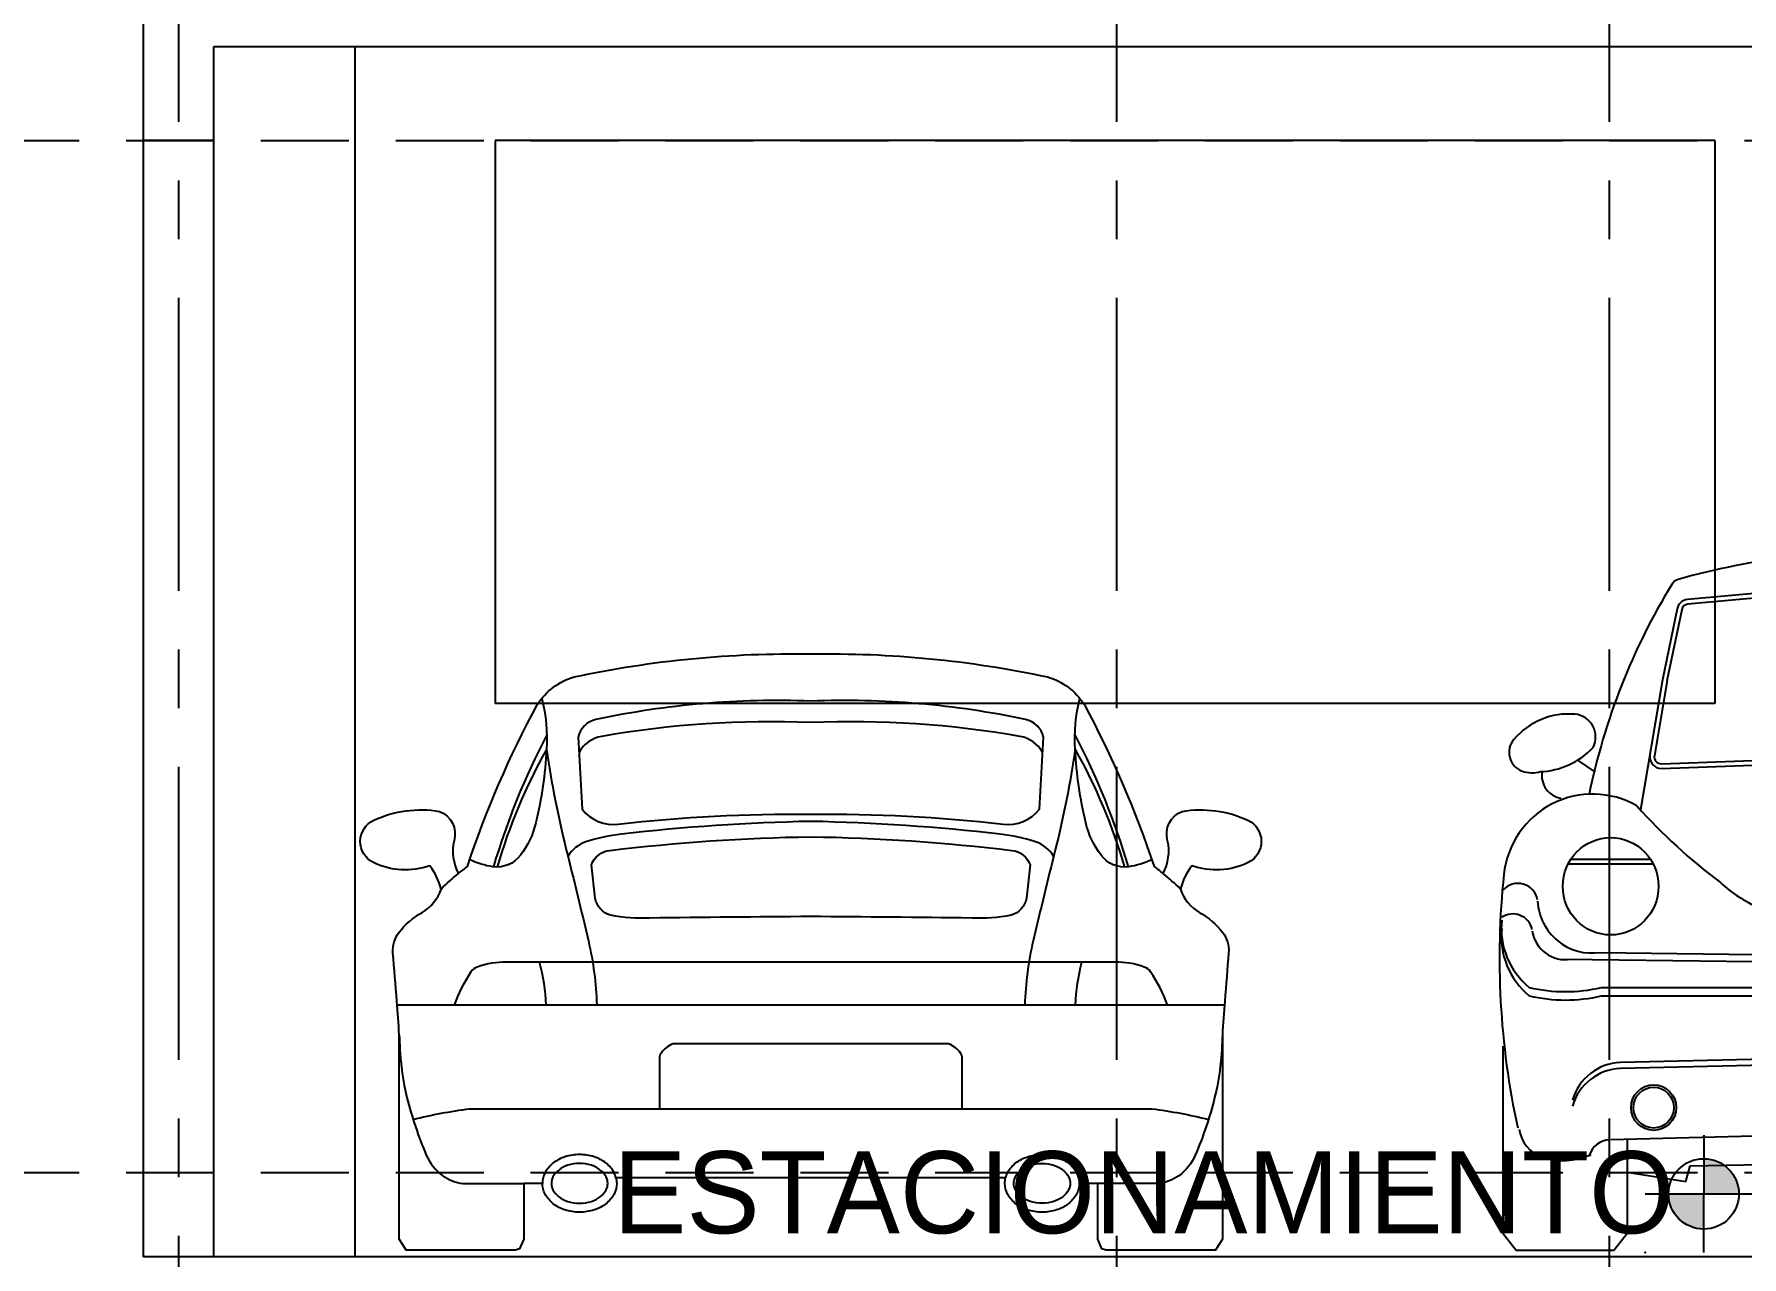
# Model space of a CAD drawing. Header units: metres. Extents: x -58 to 722, y -1100 to 345.
# Drawn here: x 199.838 to 203.479, y -505.956 to -503.349 of the extents above; entities that cross this region are included whole.
import ezdxf
from ezdxf.enums import TextEntityAlignment as Align

# ---------------------------------------------------------------- set-up
doc = ezdxf.new("R2010")
doc.units = ezdxf.units.M
doc.header["$MEASUREMENT"] = 0
for name, pattern in [('CENTER2', [1.125, 0.75, -0.125, 0.125, -0.125]), ('CENTERX2', [4, 2.5, -0.5, 0.5, -0.5]), ('HIDDEN2', [0.1875, 0.125, -0.0625])]:
    doc.linetypes.add(name, pattern=pattern)
doc.layers.get('0').update_dxf_attribs({"color": 255})
for name, color, linetype in [('A-INDICADORES', 149, 'Continuous'), ('A-TEXTOS', 131, 'Continuous'), ('AUTO', 125, 'Continuous'), ('AUTOS', 125, 'Continuous'), ('FSR_ARQ_007PROYECCIONES', 200, 'HIDDEN2'), ('FSR_ARQ_010MUROBAJO', 33, 'Continuous'), ('FSR_ARQ_014TEXTOS', 142, 'Continuous'), ('FSR_ARQ_016EJES', 135, 'CENTER2'), ('LOSA', 1, 'Continuous')]:
    doc.layers.add(name, color=color, linetype=linetype)
doc.styles.add('ESPACIOS', font='GOTHIC.TTF')

# ---------------------------------------------------------------- blocks, each defined once
blk = doc.blocks.new('ARP-NPT')
h = blk.add_hatch(color=256)
edge = h.paths.add_edge_path()
edge.add_ellipse((4.547473508864641e-13, 0), major_axis=(0.0530330085889924, 0.05303300858899069), ratio=0.9999999999999806, start_angle=314.99999999999943, end_angle=405.00000000000057, ccw=False)
edge.add_line((0.07500000009332553, 0), (-1.256356130241443e-13, 1.186550859046596e-15))
edge.add_line((4.547473508864641e-13, 0), (4.559339017455107e-13, 0.07500000009345113))
edge = h.paths.add_edge_path()
edge.add_line((-0.07500000009360974, 0), (-1.585814812798958e-13, -1.186550859046596e-15))
edge.add_line((4.547473508864641e-13, 0), (4.535608000274175e-13, -0.07500000009345113))
edge.add_ellipse((4.547473508864641e-13, 0), major_axis=(0.0530330085889924, 0.05303300858899069), ratio=0.9999999999999806, start_angle=134.9999999999994, end_angle=225.0000000000006, ccw=False)
for p, q in [((4.547473508864641e-13, 0.125), (4.547473508864641e-13, 0)), ((-0.1249999999995453, 0), (0.9750000000004775, 0)), ((1.023181539494544e-12, -0.125), (4.547473508864641e-13, 0))]:
    blk.add_line(p, q)
blk.add_circle((4.547473508864641e-13, 0), 0.075)
blk.add_point((-0.1249999999995453, -0.125))
at = {"layer": 'A-TEXTOS', "style": 'ESPACIOS'}
blk.add_attdef('N.P.T.', text='', height=0.09, dxfattribs=at).set_placement((0.4740896149224341, 0.02276895428546766), align=Align.CENTER)
blk = doc.blocks.new('auto_porch')
at = {"layer": 'AUTO'}
for points in [[(-0.1170809671297661, 0.09669759890911678), (0.2982408931193845, 0.0966975989091452, 0.06213639462004269), (0.2967622593043302, 0.084845246352927, 0.123049033052117), (0.3024327319089366, 0.06215260312620785, 0.1055042198668037), (0.3199369023722625, 0.04136944513442131, 0.08752257527680192), (0.3447853224939195, 0.02824298165995742, 0.07800768416914527), (0.3758854399700908, 0.0233611786346728, 0.07800768416914412), (0.4069855574462622, 0.02824298165998584, 0.08752257527682), (0.4318339775678055, 0.04136944513442131, 0.1055042198667988), (0.4493381480313587, 0.06215260312620785, 0.1230490330521493), (0.4550086206357378, 0.084845246352927), (0.4947960997527048, 0.084845246352927), (0.4947960997527048, -0.03379800326339932), (0.5036485672974891, -0.05443448675211471), (0.5125010348423871, -0.05738256502806394), (0.7456160135251935, -0.05738256502803551), (0.7515176585550876, -0.04853834631097698), (0.7603701260999856, -0.03379800326339932), (0.7603701261000992, 0.4013051082549168, -0.006416991673128922), (0.7652691718569145, 0.4735910509006089, -0.0002236319523996254), (0.7736256311006287, 0.5765944108408689, 0.1876885343081094), (0.7606266899506977, 0.6202084492496738, 0.09882094576068264), (0.71234492998002, 0.6619665688640453, -0.1852888819163052), (0.6708199561347215, 0.7124534746118059, -0.09253548970425082), (0.6949080967650048, 0.7619844844189743, 0.2008102227605271), (0.8153182331037101, 0.7690027574284954, 0.6300854004307813), (0.8145744249746372, 0.8589526440740656, 0.1530005308153707), (0.6743647522992546, 0.8779090166076173, 0.3911041496153225), (0.6434963096680235, 0.8154644709153729, -0.1798261892781047), (0.6340452671735761, 0.7454892351834417, 0.01231453044993282), (0.6149485584982699, 0.7602112873956912, 0.04342101942459264), (0.4653686201734786, 1.106500176757436, 0.1782739053141265), (0.3875033883470564, 1.164736408438728, 0.05689701436634304), (-0.1170809671297661, 1.213583593374693, 0.05689701436634304), (-0.6216653226067024, 1.164736408438728, 0.1782739053141265), (-0.6995305544331245, 1.106500176757436, 0.04342101942459264), (-0.8491104927576885, 0.7602112873956912, 0.01231453044993282), (-0.8682072014331084, 0.7454892351834133, -0.1798261892781047), (-0.8776582439275558, 0.8154644709153445, 0.3911041496153225), (-0.9085266865586732, 0.8779090166076173, 0.1530005308153707), (-1.048736359234283, 0.8589526440740372, 0.6300854004307813), (-1.049480167363242, 0.769002757428467, 0.2008102227605271), (-0.9290700310244233, 0.7619844844189458, -0.09253548970425082), (-0.9049818903943674, 0.7124534746117774, -0.1852888819163052), (-0.9465068642396659, 0.6619665688640453, 0.09882094576068264), (-0.99478862421023, 0.6202084492496454, 0.1876885343081094), (-1.007787565360047, 0.5765944108408689, -0.0002236319523996254), (-0.9994311061164467, 0.4735910509006089, -0.006416991673128922), (-0.9945320603596315, 0.4013051082548884), (-0.9945320603595178, -0.03379800326339932), (-0.9856795928146198, -0.04853834631097698), (-0.9797779477847257, -0.05738256502806394), (-0.7466629691019193, -0.05738256502806394), (-0.7378105015570213, -0.05443448675214313), (-0.728958034012237, -0.03379800326339932), (-0.7289580340121233, 0.08484524635289858), (-0.6891705548953837, 0.08484524635289858, 0.1230490330521493), (-0.6835000822907773, 0.06215260312617943, 0.1055042198667988), (-0.6659959118274514, 0.04136944513442131, 0.08752257527682), (-0.6411474917057944, 0.02824298165995742, 0.07800768416914412), (-0.6100473742296231, 0.0233611786346728, 0.07800768416914527), (-0.5789472567534517, 0.02824298165995742, 0.08752257527680192), (-0.5540988366317947, 0.04136944513442131, 0.1055042198668037), (-0.5365946661683552, 0.06215260312620785, 0.123049033052117), (-0.5309241935639761, 0.08484524635289858, 0.06213639462004269), (-0.5324028273789168, 0.09669759890911678)], [(-0.1170809671296524, 0.8718714059840238, 0.03123315189565359), (-0.5274104534573212, 0.8506855681245895, -0.2574700108583685), (-0.604559601380231, 0.8823946903245314), (-0.6127896918074498, 1.036113835495371, -0.2962883234610517), (-0.5750257995065908, 1.073855872612171, -0.06186114253395791), (-0.1170809671297661, 1.113081696269148, -0.06186114253395791), (0.3408638652469449, 1.073855872612171, -0.2962883234610517), (0.3786277575478039, 1.036113835495371), (0.3703976671206988, 0.8823946903245314, -0.2574700108583685), (0.2932485191979026, 0.8506855681245895, 0.03123315189565359)], [(-0.1170809671297661, 0.8238790688152449, 0.02543411974496308), (-0.545471451995752, 0.7948929942361644, 0.2826562597431546), (-0.584877239520722, 0.763714793545688), (-0.5767630641641404, 0.693153592164947, 0.2937584752653274), (-0.5440202269690531, 0.6567137393333837, 0.06518214762228093), (-0.4600922136458507, 0.6504886821953448, -0.001116719201066129), (-0.1170809671297661, 0.6537141935502859, -0.001116719201066129), (0.2259302793862048, 0.6504886821953733, 0.06518214762228093), (0.3098582927094071, 0.6567137393333837, 0.2937584752653274), (0.3426011299048355, 0.693153592164947), (0.3507153052611898, 0.7637147935457165, 0.2826562597431546), (0.3113095177363334, 0.7948929942361644, 0.02543411974496308)], [(-0.6701467682481166, 0.08484524635289858, 0.1230490330522023), (-0.6667123922974838, 0.07110123000887825, 0.1055042198667477), (-0.6543230838296381, 0.05639108102843693, 0.08752257527673993), (-0.6353187611258022, 0.04635182917223801, 0.07800768416920568), (-0.6100473742295094, 0.04238496528188307, 0.07800768416914637), (-0.5847759873334439, 0.04635182917223801, 0.0875225752767949), (-0.565771664629608, 0.05639108102843693, 0.1055042198667445), (-0.5533823561617623, 0.07110123000887825, 0.1230490330522093), (-0.5499479802110159, 0.08484524635289858, 0.12304903305208), (-0.5533823561617623, 0.0985892626968905, 0.1055042198668448), (-0.565771664629608, 0.1132994116773318, 0.08752257527682275), (-0.5847759873334439, 0.1233386635335307, 0.07800768416914901), (-0.6100473742296231, 0.1273055274239141, 0.07800768416920688), (-0.6353187611256885, 0.1233386635335307, 0.08752257527672773), (-0.6543230838295244, 0.1132994116773602, 0.1055042198668988), (-0.6667123922974838, 0.09858926269691892, 0.1230490330520649)], [(0.4359848339885843, 0.084845246352927, -0.1230490330522023), (0.4325504580379516, 0.07110123000887825, -0.1055042198667477), (0.4201611495701059, 0.05639108102843693, -0.08752257527673993), (0.40115682686627, 0.04635182917223801, -0.07800768416920568), (0.3758854399700908, 0.04238496528191149, -0.07800768416914637), (0.3506140530739117, 0.04635182917223801, -0.0875225752767949), (0.3316097303700758, 0.05639108102843693, -0.1055042198667445), (0.3192204219021164, 0.07110123000887825, -0.1230490330522093), (0.3157860459515973, 0.084845246352927, -0.12304903305208), (0.3192204219021164, 0.0985892626968905, -0.1055042198668448), (0.3316097303700758, 0.1132994116773318, -0.08752257527682275), (0.3506140530739117, 0.1233386635335592, -0.07800768416914901), (0.3758854399699771, 0.1273055274239425, -0.07800768416920688), (0.40115682686627, 0.1233386635335592, -0.08752257527672773), (0.4201611495701059, 0.1132994116773602, -0.1055042198668988), (0.4325504580379516, 0.0985892626968905, -0.1230490330520649)]]:
    blk.add_lwpolyline(points, format="xyb", close=True, dxfattribs=at)
for points in [[(-0.6110426779035265, 1.003483637045861, -0.2292336672740213), (-0.5635324368002443, 1.037754799068864, -0.05424094293301478), (-0.1170809671297661, 1.067196271415241, -0.05424094293301478), (0.3293705025407121, 1.037754799068864, -0.2292336672740213), (0.3768807436439943, 1.003483637045889)], [(-0.6800062865846144, 1.04116494496148, 0.04756543414466752), (-0.7937102957104685, 0.7598273223022147, 0.04756543414466752)], [(0.4458443523249684, 1.041164944961508, -0.04756543414466752), (0.5595483614508225, 0.7598273223022147, -0.04756543414466752)], [(-0.6804527256330744, 1.010200020694128, 0.05751055859578299), (-0.7855981416076361, 0.759376302454001, 0.05751055859578299)], [(-0.6804527256330744, 1.010200020694128, 0.02540883542496561), (-0.6383035698734716, 0.7963043765710154, -0.003789091060738979), (-0.5912074406219858, 0.6019943759911257, -0.050087119696798), (-0.5732851131863868, 0.4650376672117318)], [(0.4462907913735421, 1.010200020694128, -0.02540883542496561), (0.404141635614053, 0.7963043765710154, 0.003789091060738979), (0.3570455063625673, 0.6019943759911257, 0.050087119696798), (0.3391231789268545, 0.4650376672117034)], [(0.4462907913735421, 1.010200020694128, -0.05751055859578299), (0.5514362073482175, 0.7593763024540294, -0.05751055859578299)], [(-0.6347229513295929, 0.7819715556546214, -0.1848567928137044), (-0.5963706022269548, 0.8129435399416138, -0.04994609042242394), (-0.5208428176252369, 0.8293531131398026, -0.02330408476520337), (-0.1170809671297661, 0.8566612689945998, -0.02330408476520337), (0.2866808833657046, 0.8293531131397742, -0.04994609042242394), (0.3622086679674226, 0.8129435399416423, -0.1848567928137044), (0.4005610170700606, 0.7819715556546214, -0.1848567928137044)], [(-0.9049818903943674, 0.7124534746117774, -0.02525865848894753), (-0.8682072014331084, 0.7454892351834133, -0.04342101942459264)], [(0.6708199561347215, 0.7124534746118059, 0.02525865848894753), (0.6340452671735761, 0.7454892351834417, 0.04342101942459264)], [(-0.8773209385749965, 0.4650376672117034, -0.06296825137740505), (-0.8415092440179137, 0.5357121604442909, -0.1605657682890077), (-0.8279846112580458, 0.5461569632733188, -0.08804077383561351), (-0.7657519767161034, 0.5564278682157635), (-0.1170809671297661, 0.5564278682157919), (0.5315900424565712, 0.5564278682157919, -0.08804077383561351), (0.5938226769985135, 0.5461569632733472, -0.1605657682890077), (0.6073473097583815, 0.5357121604442909, -0.06296825137740505), (0.6431590043154642, 0.4650376672117318, -0.06296825137740505)], [(-0.681180826358684, 0.4650376672117034, 0.05377740236101471), (-0.6951068906865316, 0.5564278682157635, 0.05377740236101471)], [(0.4470188920991518, 0.4650376672117318, -0.05377740236101471), (0.4609449564272268, 0.5564278682157635, -0.05377740236101471)], [(-0.9945320603596315, 0.4013051082549168, -0.002547656419190673), (-0.9931018334050918, 0.372575087386565, 0.0496192395438251), (-0.977985902384205, 0.2681846792616511, 0.04040237038459103), (-0.936729066910118, 0.1452220881045321, 0.1361021814381451), (-0.9013660650750239, 0.1010439083986228, 0.1322015872589355), (-0.8586357643682163, 0.08484524635289858), (-0.7289580340121233, 0.08484524635289858)], [(0.7603701261000992, 0.4013051082549168, 0.002547656419190673), (0.7589398991455596, 0.3725750873865934, -0.0496192395438251), (0.7438239681246728, 0.2681846792616511, -0.04040237038459103), (0.7025671326505858, 0.1452220881045321, -0.1361021814381451), (0.6672041308154917, 0.1010439083986512, -0.1322015872589355), (0.6244738301086841, 0.08484524635289858), (0.4947960997527048, 0.084845246352927)], [(-0.4394394298853399, 0.2439323765020447), (-0.4394394298853399, 0.3508842813357091, -0.1913458024099829), (-0.4362598810851637, 0.3628006982961836, -0.1374378443167778), (-0.4108234906838675, 0.3824917010354056), (-0.1170809671296524, 0.3824917010354056), (0.1766615564243352, 0.3824917010354056, -0.1374378443167778), (0.2020979468255177, 0.362800698296212, -0.1913458024099829), (0.2052774956258077, 0.3508842813357091), (0.2052774956258077, 0.2439323765020731)], [(0.7306999608791216, 0.2213508017298693, 0.02723936832481846), (0.6101833555474627, 0.2439323765020731), (-0.1170809671297661, 0.2439323765020447), (-0.8443452898071087, 0.2439323765020447, 0.02723936832481846), (-0.9648618951385401, 0.2213508017298409, 0.02723936832481846)], [(-0.5324028273789168, 0.09669759890911678, 0.06045044501264951), (-0.5365946661684688, 0.1075378895796462, 0.1055042198668297), (-0.5540988366317947, 0.1283210475713759, 0.08752257527681132), (-0.5789472567534517, 0.1414475110458397, 0.0780076841691421), (-0.6100473742296231, 0.146329314071096, 0.07800768416914412), (-0.6411474917057944, 0.1414475110458397, 0.08752257527682014), (-0.6659959118273377, 0.1283210475713759, 0.1055042198668246), (-0.6835000822907773, 0.1075378895796177, 0.1230490330521398), (-0.6891705548953837, 0.08484524635289858, 0.1230490330521284)], [(0.2982408931193845, 0.0966975989091452, -0.06045044501264951), (0.3024327319088229, 0.1075378895796462, -0.1055042198668297), (0.3199369023722625, 0.1283210475713759, -0.08752257527681132), (0.3447853224938058, 0.1414475110458397, -0.0780076841691421), (0.3758854399700908, 0.1463293140711244, -0.07800768416914412), (0.4069855574462622, 0.1414475110458397, -0.08752257527682014), (0.4318339775679192, 0.1283210475713759, -0.1055042198668246), (0.4493381480312451, 0.1075378895796462, -0.1230490330521398), (0.4550086206357378, 0.084845246352927, -0.1230490330521284)]]:
    blk.add_lwpolyline(points, format="xyb", dxfattribs=at)
blk.add_lwpolyline([(-0.9987541201654153, 0.4650376672117318), (-0.1170809671297661, 0.4650376672117034), (0.7645921859057694, 0.4650376672117318)], dxfattribs=at)
for centre, radius, start, end in [((-1.04988387227769, 1.031012001547055), 0.3700169059085085, 356.7756384094304, 13.74441908289696), ((0.8157219380180436, 1.031012001547083), 0.3700169059085085, 166.2555809171034, 183.2243615905704), ((-1.572605310667484, 1.060459623021345), 0.8935671561832936, 346.6205955476973, 356.7756384094304), ((1.338443376407838, 1.060459623021359), 0.8935671561832936, 183.2243615905704, 193.3794044523035), ((-0.8849379412706071, 0.8968953430559523), 0.186715202367041, 322.9515969529914, 346.6205955476973), ((0.6507760070109612, 0.8968953430559736), 0.186715202367041, 193.3794044523035, 217.0484030470093), ((-0.7725408341707976, 0.9226446004150688), 0.1641920440894746, 244.1353716725931, 262.2645905507584), ((-0.7861663912746621, 0.8223347349728058), 0.06296099691798471, 262.2645905507584, 322.9515969529914), ((0.5520044570150162, 0.8223347349728201), 0.06296099691798471, 217.0484030470093, 277.7354094492416), ((0.5383788999111516, 0.922644600415083), 0.1641920440894746, 277.7354094492416, 295.8646283274068)]:
    blk.add_arc(centre, radius, start, end, dxfattribs=at)
blk = doc.blocks.new('Auto-f33')
for p, q in [((-0.2932400726302262, 1.402903834104677), (-0.4666150435358531, 1.387129161620322)), ((-0.2923674949998372, 1.392988422032289), (-0.4657424659055209, 1.377213749547963)), ((0.001281033653754093, 1.408658451576571), (-0.2932400726302262, 1.402903834104677)), ((0.001469130606210456, 1.39870525996551), (-0.2930519756777699, 1.392950642493616)), ((-0.001388508786419607, 1.39870525996551), (0.2931325974975039, 1.392950642493616)), ((-0.001200411833963244, 1.408658451576571), (0.2933206944499602, 1.402903834104677)), ((0.292448116819628, 1.392988422032289), (0.4658230877252549, 1.377213749547963)), ((0.2933206944499602, 1.402903834104677), (0.466695665355644, 1.387129161620322)), ((-0.4883838719698019, 1.367471642301837), (-0.5197947383459223, 1.215882504443584)), ((-0.4788037629658675, 1.365419237956814), (-0.5102146293419878, 1.213830100098562)), ((0.4788843847856583, 1.365419237956814), (0.5102952511617787, 1.213830100098562)), ((0.4884644937895928, 1.367471642301837), (0.5198753601657131, 1.215882504443584)), ((-0.5197947383459223, 1.215882504443584), (-0.5667477076113414, 0.9383301572475489)), ((-0.5101460016575174, 1.214194905461511), (-0.5371698481211524, 1.054449267781933)), ((0.5102266234773083, 1.214194905461511), (0.5372504699409433, 1.054449267781933)), ((0.5198753601657131, 1.215882504443584), (0.5668283294310754, 0.9383301572475489)), ((-0.5221703223396617, 1.036994922452749), (0.0009300864878127868, 1.056073417262894)), ((0.5222509441594525, 1.036994922452749), (-0.000849464668078781, 1.056073417262894)), ((-0.7010571265630574, 1.044437109804477), (-0.6635764479469799, 1.018836795126447)), ((-0.5218193751737772, 1.027046291215356), (0.001281033653754093, 1.046124786025501)), ((-0.0952959749744764, 1.034135617769323), (0.0946387814254308, 1.034135617769323)), ((-0.0952959749744764, 1.001672832044505), (-0.0952959749744764, 1.034135617769323)), ((0.521899996993568, 1.027046291215356), (-0.001200411833963244, 1.046124786025501)), ((0.0946387814254308, 1.034135617769323), (0.0946387814254308, 1.001672832044505)), ((0.6981837105896034, 1.044437109804477), (0.6607030319735259, 1.018836795126447)), ((0.0946387814254308, 1.001672832044505), (-0.0952959749744764, 1.001672832044505)), ((-0.7208443549408798, 0.8234125764749365), (-0.5396362578655385, 0.8234125764749365)), ((-0.7148909951794735, 0.8336177916093277), (-0.5455896176269448, 0.8336177916093277)), ((0.7209249767606138, 0.8234125764749365), (0.5397168796852725, 0.8234125764749365)), ((0.7149716169992075, 0.8336177916093277), (0.5456702394466788, 0.8336177916093277)), ((-0.3139560979498697, 0.7298115925360946), (-0.2687896230096953, 0.7175744989305315)), ((0.3140367197696605, 0.7298115925360946), (0.2688702448294862, 0.7175744989305315)), ((-0.2687896230096953, 0.7175744989305315), (0.001205454559965347, 0.708396678726416)), ((0.2688702448294862, 0.7175744989305315), (-0.001124832740231341, 0.708396678726416)), ((-0.7265256205833452, 0.6202920164917032), (0.00102692448461994, 0.6106920226346801)), ((-0.6528956504141092, 0.6346781984125585), (0.001281033653754093, 0.6260463927910109)), ((0.6529762722339001, 0.6346781984125585), (-0.001200411833963244, 0.6260463927910109)), ((0.7266062424031361, 0.6202920164917032), (-0.0009463026648290906, 0.6106920226346801)), ((-0.650063681345614, 0.5598696183135985), (0.001281033653754093, 0.5598696183135985)), ((0.6501443031654048, 0.5598696183135985), (-0.001200411833963244, 0.5598696183135985)), ((-0.650063681345614, 0.542010362789938), (0.001281033653754093, 0.542010362789938)), ((0.6501443031654048, 0.542010362789938), (-0.001200411833963244, 0.542010362789938)), ((-0.8601555308532056, 0.4346076819896894), (-0.8601555308532056, 0.03623518729995112)), ((-0.001015428977268584, 0.4141968048183458), (-0.6095949577494935, 0.3999278625844624)), ((-0.001015428977268584, 0.4014402256072742), (-0.6095949577494935, 0.3871712833733909)), ((-0.001015428977268584, 0.4142463112205519), (0.6096755795692843, 0.3999278625844624)), ((-0.001015428977268584, 0.4014897320094803), (0.6096755795692843, 0.3871712833733909)), ((0.8601555308532625, 0.4346076819896894), (0.8601555308532625, 0.03623518729995112)), ((0.001281033653754093, 0.2520039746413261), (-0.6302403064032092, 0.2347403633982879)), ((-0.5942427920230671, 0.03623518729995112), (-0.5942427920230671, 0.2357244110536385)), ((-0.001200411833963244, 0.2520039746413261), (0.6303209282229432, 0.2347403633982879)), ((0.5942427920231239, 0.03623518729995112), (0.5942427920231239, 0.2357244110536385)), ((-0.4609120877710211, 0.1794612103568056), (-0.0009246502758628594, 0.1889023909515117)), ((0.4609927095907551, 0.1794612103568056), (0.001005272095653709, 0.1889023909515117)), ((-0.5910094458013759, 0.1652990777059244), (-0.470204639477231, 0.1464162341714541)), ((-0.470204639477231, 0.1464162341714541), (-0.4609120877710211, 0.1794612103568056)), ((0.4702852612970219, 0.1464162341714541), (0.4609927095907551, 0.1794612103568056)), ((0.5910900676211668, 0.1652990777059244), (0.4702852612970219, 0.1464162341714541)), ((-0.8601555308532625, 0.03623518729995112), (-0.8318068367204319, 0)), ((-0.8318068367204319, 0), (-0.6225914861558408, 0)), ((-0.5942427920230671, 0.03623518729995112), (-0.6225914861558977, 0)), ((0.5942427920230671, 0.03623518729995112), (0.6225914861558977, 0)), ((0.8318068367204887, 0), (0.6225914861558977, 0)), ((0.8601555308532625, 0.03623518729995112), (0.8318068367204887, 0))]:
    blk.add_line(p, q)
for centre, major_axis, ratio, start_param, end_param in [((0.03544661455214282, -0.5338184183215162), (2.277379329935073e-12, 2.034201825663847), 0.9834667438754698, 0.01818901106970827, 0.2637456281856971), ((-0.03425698522687526, -0.5288919792083391), (-1.664934028421472e-12, 2.02915177393783), 0.9834667438753579, -0.2638420516266815, -0.01669608749390505), ((-0.4790084474300329, 1.406220847888306), (-1.862448644916463e-12, 0.02488757261228564), 0.9834667438756758, 0.2939016414447246, 1.013955915264845), ((0.4790890692497669, 1.406220847888306), (1.862707651123263e-12, 0.02488757261228564), 0.9834667438756757, -1.013955915264834, -0.2939016414447142), ((0.6514698027305599, 0.6906025293842504), (-1.91064848112615e-11, 1.378926206180799), 0.9834667438759604, 1.013955915325076, 1.36517663802543), ((-0.4644335994599942, 1.362340631439338), (-2.067005951449999e-12, 0.02488757261231847), 0.9834667438743778, 0.0892438926900847, 1.363139544882168), ((0.4645142212797282, 1.362340631439338), (2.066921265868805e-12, 0.02488757261231849), 0.9834667438743776, -1.363139544882171, -0.08924389269008803), ((-0.651389180910769, 0.6906025293842504), (1.920625757790143e-11, 1.378926206180796), 0.9834667438759624, -1.365176638025358, -1.013955915325003), ((-0.4644335994599942, 1.362340631439338), (-4.465047885070245e-13, 0.01493254356741166), 0.9834667438726324, 0.08924389274494327, 1.363139544934343), ((0.4645142212797282, 1.362340631439338), (4.465753598393474e-13, 0.01493254356741166), 0.9834667438726324, -1.363139544934338, -0.0892438927449386), ((-0.7200252255680653, 0.9870017395697346), (-6.708589699501848e-13, 0.1559820580222471), 0.9834667438751651, -0.08794845032932663, 0.8607481456355335), ((-0.7098552475875408, 1.094111182809911), (-1.60193177871262e-12, 0.04838653282877248), 0.9834667438751549, 4.222150406784172, 6.213693655078515), ((0.7069818316140868, 1.094111182809911), (1.601842837376748e-12, 0.04838653282877249), 0.9834667438751545, 0.06949165210106956, 2.061034900395411), ((0.7171518095946112, 0.9870017395697346), (6.703790307824114e-13, 0.1559820580222471), 0.9834667438751649, -0.8607481456355363, 0.08794845032932397), ((-0.8051510588824726, 1.061153900318828), (4.037739127639332e-13, 0.04224967773290109), 0.9834667438752752, 0.8553511816445925, 2.795362015762842), ((-0.7867096992662823, 1.187737695775326), (-7.245416536978279e-13, 0.1677851147881523), 0.9834667438753503, 3.177759182091529, 3.945642159689632), ((-0.5226967430885452, 1.051917869308824), (8.237595559264284e-13, 0.02488757261231022), 0.9834667438755847, 1.400451438193691, 3.1774462379789), ((0.522777364908336, 1.051917869308824), (-8.235797546465973e-13, 0.02488757261231022), 0.9834667438755847, 3.105739069200693, 4.882733868985902), ((0.7838362832927714, 1.187737695775326), (7.242709993622845e-13, 0.1677851147881523), 0.98346674387535, 2.337543147489951, 3.105426125088056), ((0.8022776429090186, 1.061153900318828), (-4.037739127640035e-13, 0.04224967773290109), 0.9834667438752756, 3.487823291416744, 5.427834125534995), ((-0.7973195173537988, 1.087271991751749), (-8.688295657006577e-13, 0.06953378110122754), 0.983466743877081, 2.815103943413569, 3.409102801959025), ((-0.7284209684000302, 1.012578443294075), (-1.132279125039689e-12, 0.04971772426771241), 0.9834667438747716, 1.419695025941008, 2.99433506729817), ((-0.5226967430885452, 1.051917869308824), (3.26264402684307e-13, 0.01493254356738107), 0.9834667438760605, 1.40045143818141, 3.177446237969005), ((0.522777364908336, 1.051917869308824), (-3.263018612830113e-13, 0.01493254356738108), 0.98346674387606, 3.105739069210578, 4.882733868998174), ((0.7255475524265762, 1.012578443294075), (1.132448619446561e-12, 0.04971772426771241), 0.9834667438747721, 3.28885023988142, 4.863490281238581), ((0.7944461013803448, 1.087271991751749), (8.687956270412116e-13, 0.06953378110122756), 0.9834667438770818, 2.874082505220561, 3.468081363766016), ((-0.6687804653769831, 0.7785860863382084), (-3.703750864204478e-13, 0.1936997766519844), 0.9834667438754248, -0.5176009453552413, 1.455547914908999), ((0.3375586645921658, 1.793273920100489), (8.77738871199116e-12, 1.255557787698153), 0.983466743875248, 2.310530609237838, 2.504993206169767), ((-0.3374780427724318, 1.793273920100489), (-8.335843243245143e-12, 1.25555778769816), 0.9834667438752482, 3.778192101010172, 3.972654697942099), ((0.6688610871967171, 0.7785860863382084), (3.705653932163242e-13, 0.1936997766519843), 0.9834667438754245, -1.455547914908998, 0.5176009453552424), ((-0.6302403064032092, 0.7756633118164302), (1.512991750406579e-12, 0.1037661570105683), 0.9834667438754008, -1.570796326780557, 4.712388980399029), ((0.6303209282229432, 0.7756633118164302), (1.512991750406579e-12, 0.1037661570105683), 0.9834667438754008, -1.570796326780557, 4.712388980399029), ((0.7822210015198721, 0.6226383464304206), (1.374541952200205e-12, 1.677304723295967), 0.9834667438754877, 1.464340405425955, 1.788332084258931), ((-0.8276596118747079, 0.738637397404375), (1.625429824150153e-13, 0.04315997494900067), 0.9834667438749151, -1.378379588345507, 0.8527952323699575), ((-0.1907682844942542, 1.017358790559172), (1.442813618560847e-12, 0.3136449348355017), 0.9834667438749932, 2.411526778403708, 2.730768756717835), ((0.1908489063140451, 1.017358790559172), (-1.442813618561244e-12, 0.3136449348355017), 0.9834667438749932, 3.55241655046175, 3.871658528775878), ((0.8277402336944988, 0.738637397404375), (-1.623379239845173e-13, 0.04315997494900067), 0.983466743874915, -0.8527952323699528, 1.378379588345511), ((-0.7821403797000812, 0.6226383464304206), (-1.376649683561643e-12, 1.677304723295966), 0.9834667438754884, 4.494853222920653, 4.818844901753629), ((-0.6705456144334789, 0.7508939260416696), (-4.133807385411057e-13, 0.1175932766388902), 0.9834667438754978, 1.629339973406099, 3.294807961233914), ((0.6706262362532129, 0.7508939260416696), (4.126932030091588e-13, 0.1175932766388902), 0.9834667438754978, 2.988377345945665, 4.65384533377348), ((-0.7039959753773815, 0.6862487653284575), (1.163881815585073e-12, 0.1620726467665178), 0.9834667438755921, 1.462712185440812, 2.462493264713803), ((-0.8388750866428154, 0.673176735443036), (3.606783977140319e-13, 0.04351386341624427), 0.9834667438760003, -1.329109860115974, 0.5836765687333032), ((0.8389557084625494, 0.673176735443036), (-3.604541510106787e-13, 0.04351386341624428), 0.983466743876, -0.5836765687332982, 1.32910986011598), ((0.7040765971971155, 0.6862487653284575), (-1.163965170294943e-12, 0.1620726467665178), 0.9834667438755925, 3.820692042465781, 4.820473121738774), ((-0.7039959753773815, 0.6683895098047969), (1.163881815585073e-12, 0.1620726467665178), 0.9834667438755921, 1.462712185440812, 2.462493264713803), ((-0.7273471972592915, 0.6911355660431582), (1.558033757023336e-12, 0.07191276882674255), 0.98346674387532, 1.716225551387141, 3.314230436109836), ((0.7274278190790255, 0.6911355660431582), (-1.557729869027222e-12, 0.07191276882674255), 0.9834667438753202, 2.968954871069753, 4.566959755792449), ((0.7040765971971155, 0.6683895098047969), (-1.163965170294943e-12, 0.1620726467665178), 0.9834667438755925, 3.820692042465781, 4.820473121738774), ((-0.7265260291189861, 0.8980107139599056), (4.929013992687409e-14, 0.346964143036055), 0.9834667438749626, 2.912220817913, 3.367591719100298), ((0.726606650938777, 0.8980107139599056), (-5.464375063052764e-14, 0.346964143036055), 0.983466743874963, 2.915593588079273, 3.37096448926657), ((-0.7265260291189861, 0.8801514584362451), (4.929013992687409e-14, 0.346964143036055), 0.9834667438749626, 2.912220817913, 3.367591719100298), ((0.726606650938777, 0.8801514584362451), (-5.464375063052764e-14, 0.346964143036055), 0.983466743874963, 2.915593588079273, 3.37096448926657), ((-0.605832409088066, 0.2875397002780176), (-6.077122744913625e-13, 0.1124532604447629), 0.9834667438754443, 0.03402782644940139, 1.28097914329993), ((-0.605832409088066, 0.2747831210669176), (-8.880506186457019e-13, 0.1124532604447626), 0.9834667438753453, 0.03402782644687008, 1.280979143297742), ((0.6059130309078569, 0.2875397002780176), (6.078685388984752e-13, 0.1124532604447629), 0.9834667438754443, -1.280979143299929, -0.03402782644940006), ((0.6059130309078569, 0.2747831210669176), (8.875818254293043e-13, 0.1124532604447626), 0.9834667438753453, -1.280979143297746, -0.03402782644687452), ((-0.538740578730085, 0.3038401488039995), (1.484183263548378e-12, 0.04881200190828849), 0.9834667438759237, -1.570796326764993, 4.712388980414593), ((-0.538740578730085, 0.3038401488039995), (-2.289866605901372e-13, 0.04369215234004283), 0.9834667438754083, 4.712388980379536, 10.99557428755912), ((-0.7484967228243136, 0.2712704754071922), (2.23292461905081e-14, 0.07959917039160387), 0.9834667438750193, 1.741374415879718, 2.762044964770346), ((0.7485773446441044, 0.2712704754071922), (-2.314418218289824e-14, 0.07959917039160387), 0.9834667438750194, 3.521140342409229, 4.541810891299858), ((-0.6318242393540459, 0.1877101598466311), (-1.118432355852931e-12, 0.04704732139576089), 0.9834667438751864, 0.02697647801389036, 1.237760422065973), ((0.6319048611738367, 0.1877101598466311), (1.118234648172439e-12, 0.04704732139576088), 0.9834667438751865, -1.237760422065977, -0.0269764780138948), ((-0.7333574863724266, 0.3554825048410635), (6.568909168973391e-13, 0.1643926488186865), 0.9834667438762846, 2.865044121849149, 3.526056409735649), ((0.7334381081922174, 0.3554825048410635), (-6.579128091440765e-13, 0.1643926488186865), 0.9834667438762843, 2.757128897443931, 3.41814118533043)]:
    blk.add_ellipse(centre, major_axis=major_axis, ratio=ratio, start_param=start_param, end_param=end_param)
blk.add_ellipse((-0.002200098549224094, 0.863711270082149), major_axis=(0.05367218700052945, 4.430107826212851e-14), ratio=0.5967033277242897)

msp = doc.modelspace()

# ---------------------------------------------------------------- linework, layer by layer
at = {"layer": 'FSR_ARQ_007PROYECCIONES', "ltscale": 1.5}
for p, q in [((195.4342563150192, -503.5755420359568), (211.8137797290898, -503.5755420359568)), ((195.4342563150192, -505.7755420359567), (211.8137797290898, -505.7755420359567))]:
    msp.add_line(p, q, dxfattribs=at)
at = {"layer": 'FSR_ARQ_010MUROBAJO', "ltscale": 0.005}
for p, q in [((200.5217490059924, -503.3755420359568), (200.5217490059923, -505.9555420359566)), ((200.0708728176122, -503.5755420359568), (200.0708728176122, -505.9555420359567)), ((200.2208728176121, -503.5755420359568), (200.2208728176121, -505.9555420359566)), ((203.420872817612, -503.5755420359569), (200.8208728176122, -503.5755420359568)), ((200.8208728176122, -503.5755420359569), (200.8208728176122, -504.7755420359567)), ((203.420872817612, -503.5755420359568), (203.420872817612, -504.7755420359567)), ((203.420872817612, -504.7755420359567), (200.8208728176122, -504.7755420359567))]:
    msp.add_line(p, q, dxfattribs=at)
at = {"layer": 'FSR_ARQ_016EJES', "linetype": 'CENTERX2', "ltscale": 0.25}
for p, q in [((200.1458728176117, -495.9108011278093), (200.1458728176117, -509.195542035957)), ((202.145872817612, -495.9108011278093), (202.145872817612, -509.195542035957)), ((203.1958728176121, -495.9108011278093), (203.1958728176121, -509.195542035957))]:
    msp.add_line(p, q, dxfattribs=at)
at = {"layer": 'LOSA', "ltscale": 0.005}
for p, q in [((200.0708728176122, -503.2755420359567), (200.0708728176122, -503.5755420359567)), ((200.2208728176121, -503.3755420359566), (200.2208728176121, -503.5755420359567)), ((205.4708728176125, -503.3755420359569), (200.2208728176121, -503.3755420359569)), ((200.2208728176121, -503.5755420359567), (200.0708728176122, -503.5755420359568)), ((205.4708728176125, -505.9555420359567), (200.0708728176122, -505.9555420359566))]:
    msp.add_line(p, q, dxfattribs=at)

# ---------------------------------------------------------------- block references
at = {"layer": 'A-INDICADORES'}
msp.add_blockref('ARP-NPT', (203.3974200475289, -505.8213631232373), dxfattribs=at).add_auto_attribs({'N.P.T.': 'N.P.T.+/- 0.00'})
at = {"layer": 'AUTOS', "ltscale": 0.01}
msp.add_blockref('Auto-f33', (203.8293413604039, -505.9410806788205), dxfattribs=at)
at = {"layer": 'AUTOS', "xscale": -1}
msp.add_blockref('auto_porch', (201.3768748737312, -505.8836985706913), dxfattribs=at)

# ---------------------------------------------------------------- texts
at = {"layer": 'FSR_ARQ_014TEXTOS', "insert": (201.0726405972638, -505.9077871505009), "char_height": 0.175, "attachment_point": 7, "style": 'ESPACIOS'}
msp.add_mtext_dynamic_manual_height_columns('ESTACIONAMIENTO', width=2.223893083121129, gutter_width=0.5249999999999999, heights=[0], dxfattribs=at)

doc.saveas('drawing.dxf')
